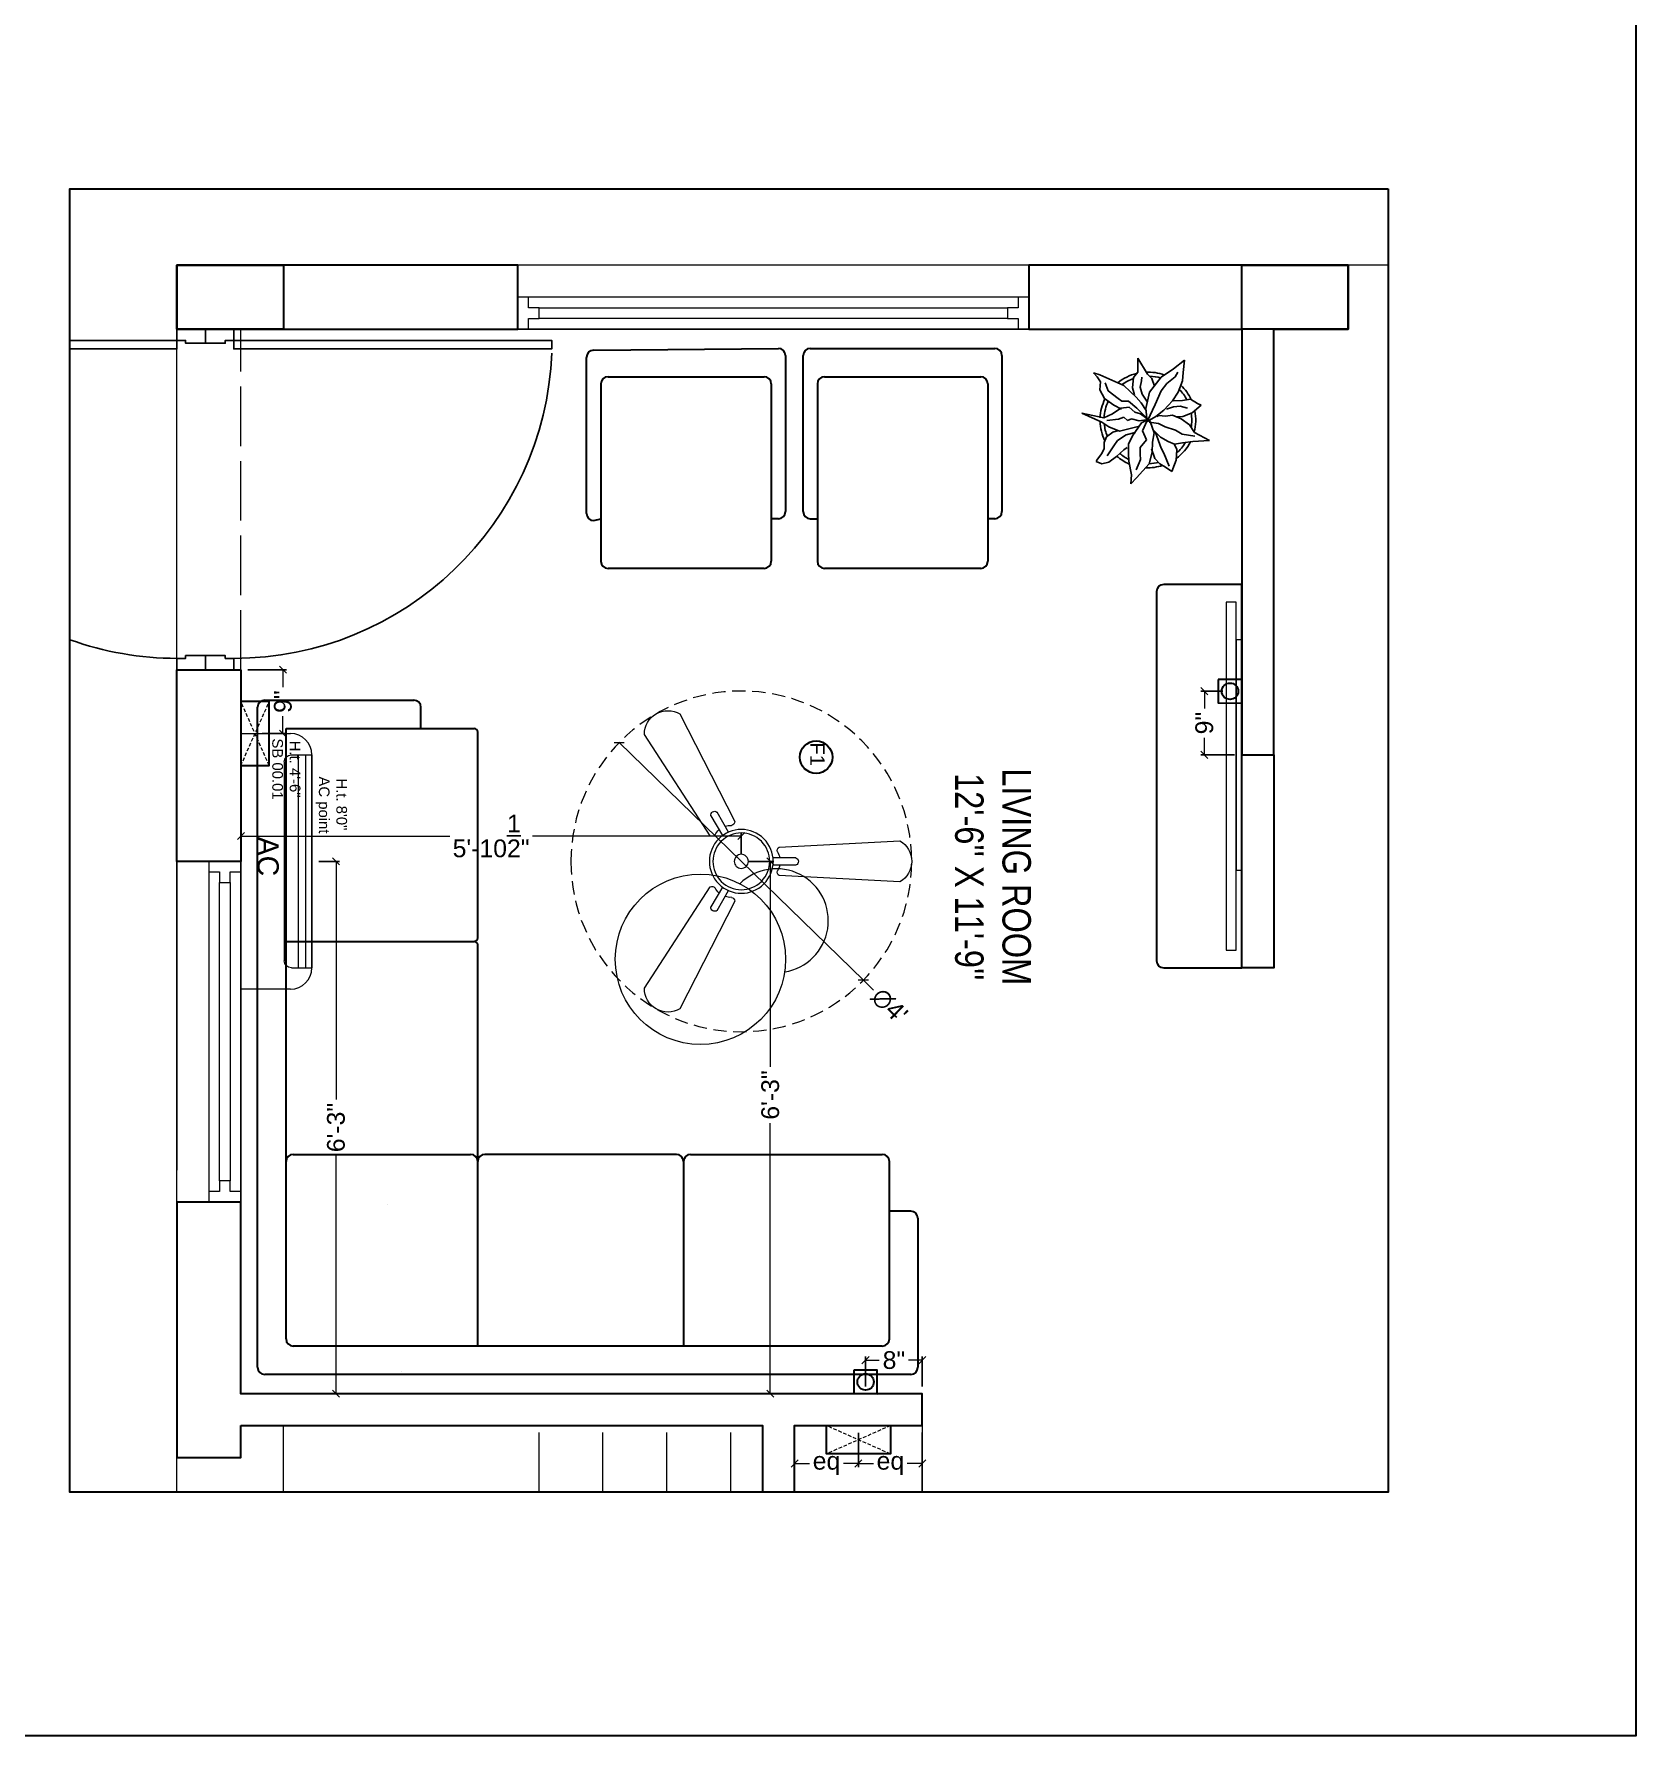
# Model space of a CAD drawing. Header units: millimetres. Extents: x 56222 to 3066687, y -650199 to -121287.
# Drawn here: x 149280.9 to 149506.6, y -181797.1 to -181557.3 of the extents above; entities that cross this region are included whole.
import ezdxf

# ---------------------------------------------------------------- set-up
doc = ezdxf.new("R2010")
doc.units = ezdxf.units.MM
doc.header["$MEASUREMENT"] = 0
doc.header["$PDMODE"] = 35
for name, pattern in [('ACAD_ISO02W100', [15, 12, -3]), ('DASHED', [0.75, 0.5, -0.25]), ('DASHED2', [0.375, 0.25, -0.125])]:
    doc.linetypes.add(name, pattern=pattern)
doc.layers.get('Defpoints').update_dxf_attribs({"color": 220})
doc.layers.add('AR DOOR', color=40, linetype='Continuous')
doc.layers.add('AR ELE-5', color=134, linetype='Continuous')
for name, color, linetype, lineweight in [('COLUMN', 1, 'Continuous', 30), ('dim05', 1, 'Continuous', 13), ('el', 7, 'Continuous', 20), ('ELEC-wires', 1, 'DASHED2', 13), ('Electrical', 84, 'Continuous', 30), ('FIRST FLOOR ( DW_RAIL )', 7, 'Continuous', 9), ('FIRST FLOOR ( TEXT )', 7, 'Continuous', 9), ('FUR', 250, 'Continuous', 0), ('FURNITURE', 32, 'Continuous', 9), ('GROUND FLOOR', 7, 'Continuous', 9), ('GROUND FLOOR  ( PLINE )', 251, 'Continuous', 30), ('GROUND FLOOR ( DW_RAIL )', 7, 'Continuous', 9), ('GROUND FLOOR ( STAIR )', 251, 'Continuous', 9), ('Text', 7, 'Continuous', 15), ('wall', 7, 'Continuous', 30), ('XX~SLAB ( BEAM )~ ( DIM )', 7, 'Continuous', 9)]:
    doc.layers.add(name, color=color, linetype=linetype, lineweight=lineweight)
doc.styles.add('Arial', font='arial.ttf')
doc.styles.add('KATHA', font='swissc.ttf')
doc.styles.get("Standard").update_dxf_attribs({"font": 'arial.ttf', "height": 6})
doc.styles.add('TEXT', font='eurr____.ttf')
doc.dimstyles.new('ISO-25', dxfattribs={"dimtxt": 2.5, "dimasz": 1, "dimexe": 0.5, "dimexo": 1, "dimtad": 0, "dimdec": 1, "dimlunit": 4, "dimtxsty": 'Standard', "dimblk": 'OBLIQUE', "dimcen": 2.5, "dimclrd": 1, "dimclre": 1, "dimclrt": 5, "dimadec": 0, "dimazin": 0, "dimtfac": 1, "dimtdec": 1, "dimtmove": 0, "dimatfit": 3, "dimfxl": 1, "dimlwd": -1, "dimarcsym": 0})

# ---------------------------------------------------------------- blocks, each defined once
blk = doc.blocks.new('*U257')
for points in [[(0, 0), (0, 1120), (30, 1120), (30, 0)], [(-40, 0), (0, 0), (0, -30), (10, -30), (10, -100), (-40, -100)], [(1160, 0), (1120, 0), (1120, -30), (1110, -30), (1110, -100), (1160, -100)]]:
    blk.add_lwpolyline(points, close=True)
at = {"layer": 'AR ELE-5', "linetype": 'ByBlock', "ltscale": 15}
blk.add_arc((-1.6, -0.7), 1121.6, 0.03474, 87.62699, dxfattribs=at)
blk = doc.blocks.new('ARPLS010')
at = {"linetype": 'ByBlock'}
for p, q in [((-0.248, 0.54), (-0.278, 0.467)), ((-0.182, 0.493), (-0.248, 0.54)), ((0.121, 0.605), (-0.013, 0.459)), ((0.179, 0.666), (0.121, 0.605)), ((0.174, 0.573), (0.179, 0.666)), ((0.2, 0.432), (0.174, 0.573)), ((-0.295, 0.42), (-0.302, 0.309)), ((-0.278, 0.467), (-0.295, 0.42)), ((-0.222, 0.484), (-0.164, 0.347)), ((-0.125, 0.459), (-0.182, 0.493)), ((-0.072, 0.404), (-0.125, 0.459)), ((-0.038, 0.302), (-0.072, 0.404)), ((-0.013, 0.459), (-0.044, 0.336)), ((0.077, 0.412), (0.091, 0.447)), ((0.082, 0.358), (0.077, 0.412)), ((0.08, 0.288), (0.082, 0.358)), ((0.091, 0.447), (0.125, 0.522)), ((0.203, 0.352), (0.2, 0.432)), ((0.33, 0.38), (0.252, 0.313)), ((0.409, 0.44), (0.33, 0.38)), ((0.425, 0.373), (0.356, 0.269)), ((0.484, 0.459), (0.409, 0.44)), ((0.542, 0.434), (0.484, 0.459)), ((0.485, 0.354), (0.533, 0.42)), ((0.533, 0.42), (0.542, 0.434)), ((-0.469, 0.226), (-0.643, 0.216)), ((-0.643, 0.216), (-0.485, 0.134)), ((-0.362, 0.24), (-0.469, 0.226)), ((-0.278, 0.254), (-0.362, 0.24)), ((-0.302, 0.309), (-0.276, 0.258)), ((-0.21, 0.227), (-0.278, 0.254)), ((-0.132, 0.18), (-0.21, 0.227)), ((-0.164, 0.347), (-0.139, 0.295)), ((-0.139, 0.295), (-0.08, 0.131)), ((-0.063, 0.111), (-0.132, 0.18)), ((-0.049, 0.232), (-0.065, 0.135)), ((-0.044, 0.336), (-0.049, 0.232)), ((0.015, 0.209), (0.08, 0.288)), ((0.056, 0.114), (0.015, 0.209)), ((0.16, 0.165), (0.204, 0.254)), ((0.204, 0.254), (0.203, 0.352)), ((0.252, 0.313), (0.216, 0.287)), ((0.318, 0.213), (0.227, 0.157)), ((0.356, 0.269), (0.318, 0.213)), ((0.432, 0.176), (0.459, 0.236)), ((0.459, 0.303), (0.485, 0.354)), ((0.459, 0.236), (0.459, 0.303)), ((-0.359, 0.148), (-0.49, 0.172)), ((-0.485, 0.134), (-0.433, 0.051)), ((-0.433, 0.051), (-0.349, -0.011)), ((-0.287, 0.106), (-0.359, 0.148)), ((-0.18, 0.073), (-0.287, 0.106)), ((-0.111, 0.036), (-0.18, 0.073)), ((-0.013, 0.022), (-0.111, 0.036)), ((-0.084, -0.034), (0.007, 0.018)), ((0.003, 0.011), (-0.076, -0.16)), ((-0.065, 0.135), (-0.024, 0.018)), ((-0.024, 0.018), (0.009, 0.005)), ((0.006, -0.002), (0.068, 0.032)), ((0.007, 0.018), (0.02, -0.121)), ((0.009, 0.005), (0.056, 0.114)), ((0.017, -0.002), (0.091, 0.009)), ((0.068, 0.032), (0.16, 0.165)), ((0.088, 0.065), (0.187, 0.091)), ((0.091, 0.009), (0.173, -0.011)), ((0.227, 0.157), (0.132, 0.131)), ((0.173, -0.011), (0.212, 0.004)), ((0.187, 0.091), (0.297, 0.116)), ((0.212, 0.004), (0.252, -0.03)), ((0.297, 0.116), (0.408, 0.071)), ((0.309, 0.109), (0.368, 0.128)), ((0.309, -0.01), (0.43, 0.006)), ((0.368, 0.128), (0.432, 0.176)), ((0.408, 0.071), (0.482, 0.024)), ((0.482, 0.024), (0.689, -0.072)), ((-0.464, -0.073), (-0.558, -0.152)), ((-0.558, -0.152), (-0.517, -0.172)), ((-0.517, -0.172), (-0.447, -0.216)), ((-0.366, -0.036), (-0.464, -0.073)), ((-0.336, -0.142), (-0.413, -0.121)), ((-0.306, -0.033), (-0.366, -0.036)), ((-0.349, -0.011), (-0.256, -0.05)), ((-0.269, -0.135), (-0.336, -0.142)), ((-0.193, -0.113), (-0.269, -0.135)), ((-0.259, -0.2), (-0.168, -0.1)), ((-0.256, -0.05), (-0.185, -0.038)), ((-0.185, -0.038), (-0.114, -0.046)), ((-0.168, -0.1), (-0.084, -0.034)), ((-0.076, -0.16), (-0.138, -0.304)), ((-0.114, -0.046), (-0.093, -0.036)), ((0.02, -0.121), (-0.017, -0.291)), ((0.01, -0.014), (0.017, -0.002)), ((0.078, -0.064), (0.01, -0.014)), ((0.016, -0.023), (0.116, -0.122)), ((0.07, -0.179), (0.018, -0.1)), ((0.138, -0.083), (0.078, -0.064)), ((0.116, -0.122), (0.201, -0.195)), ((0.197, -0.135), (0.138, -0.083)), ((0.283, -0.123), (0.197, -0.135)), ((0.252, -0.03), (0.309, -0.01)), ((0.277, -0.114), (0.357, -0.156)), ((0.37, -0.064), (0.283, -0.123)), ((0.357, -0.156), (0.455, -0.226)), ((0.462, -0.021), (0.37, -0.064)), ((0.689, -0.072), (0.462, -0.021)), ((-0.447, -0.216), (-0.363, -0.202)), ((-0.363, -0.202), (-0.263, -0.2)), ((-0.363, -0.408), (-0.318, -0.29)), ((-0.318, -0.29), (-0.259, -0.2)), ((-0.138, -0.304), (-0.199, -0.38)), ((-0.017, -0.291), (-0.141, -0.446)), ((-0.042, -0.432), (-0.071, -0.352)), ((0.059, -0.27), (0.005, -0.185)), ((0.08, -0.342), (0.059, -0.27)), ((0.066, -0.407), (0.08, -0.342)), ((0.121, -0.239), (0.07, -0.179)), ((0.184, -0.299), (0.121, -0.239)), ((0.141, -0.261), (0.16, -0.336)), ((0.16, -0.336), (0.15, -0.445)), ((0.252, -0.362), (0.184, -0.299)), ((0.201, -0.195), (0.272, -0.198)), ((0.272, -0.198), (0.311, -0.225)), ((0.311, -0.225), (0.415, -0.304)), ((0.415, -0.304), (0.447, -0.388)), ((0.455, -0.226), (0.503, -0.317)), ((0.503, -0.317), (0.494, -0.398)), ((-0.382, -0.625), (-0.368, -0.496)), ((-0.269, -0.533), (-0.382, -0.625)), ((-0.368, -0.496), (-0.363, -0.408)), ((-0.287, -0.45), (-0.314, -0.498)), ((-0.199, -0.38), (-0.287, -0.45)), ((-0.141, -0.446), (-0.269, -0.533)), ((0.002, -0.48), (-0.042, -0.432)), ((0.104, -0.646), (0.002, -0.48)), ((0.064, -0.446), (0.066, -0.407)), ((0.106, -0.5), (0.104, -0.646)), ((0.15, -0.445), (0.106, -0.5)), ((0.376, -0.416), (0.252, -0.362)), ((0.502, -0.472), (0.376, -0.416)), ((0.494, -0.398), (0.528, -0.452)), ((0.567, -0.494), (0.502, -0.472)), ((0.528, -0.452), (0.567, -0.494))]:
    blk.add_line(p, q, dxfattribs=at)
for radius, start, end in [(0.5, 126.2799, 152.7042), (0.5, 87.2367, 107.9154), (0.458, 91.6596, 104.0784), (0.5, 49.0791, 67.0324), (0.458, 49.8461, 63.9764), (0.458, 130.7647, 148.9789), (0.5, 1.3782, 25.7565), (0.5, 164.9216, 191.0302), (0.458, 169.9629, 188.6517), (0.458, 5.0517, 21.9108), (0.458, 334.5625, 357.1532), (0.5, 333.6991, 357.5577), (0.5, 205.1623, 226.3204), (0.458, 207.232, 224.0819), (0.5, 249.553, 272.4234), (0.458, 252.8522, 267.711), (0.5, 283.5324, 308.8712), (0.458, 289.266, 306.1107)]:
    blk.add_arc((0, 0), radius, start, end, dxfattribs=at)
blk = doc.blocks.new('_Oblique')
at = {"layer": 'wall', "color": 0, "lineweight": -2}
blk.add_line((-0.5, -0.5), (0.5, 0.5), dxfattribs=at)
blk = doc.blocks.new('*D1253')
at = {"layer": 'Defpoints', "color": 0, "lineweight": 0, "transparency": 16777216}
for p in [(149310.08, -181646.85), (149312.07, -181655.85), (149316, -181655.85)]:
    blk.add_point(p, dxfattribs=at)
at = {"layer": 'dim05', "color": 1, "linetype": 'Continuous', "lineweight": -2, "transparency": 16777216}
for p, q in [((149311.08, -181646.85), (149316.5, -181646.85)), ((149313.07, -181655.85), (149316.5, -181655.85))]:
    blk.add_line(p, q, dxfattribs=at)
at = {"layer": 'dim05', "color": 1, "linetype": 'Continuous', "transparency": 16777216}
for p, q in [((149316, -181646.85), (149316, -181649.29)), ((149316, -181655.85), (149316, -181653.41))]:
    blk.add_line(p, q, dxfattribs=at)
at = {"layer": 'dim05', "color": 1, "transparency": 16777216}
for p, rotation in [((149316, -181646.85), 90), ((149316, -181655.85), 270)]:
    blk.add_blockref('_Oblique', p, dxfattribs=dict(at, rotation=rotation))
at = {"layer": 'dim05', "color": 5, "lineweight": 25, "transparency": 16777216, "insert": (149316, -181651.35), "char_height": 2.5, "attachment_point": 5, "rotation": 90, "style": 'Arial'}
blk.add_mtext('9"', dxfattribs=at)
blk = doc.blocks.new('6616')
at = {"color": 242, "linetype": 'DASHED', "true_color": 0xcd2027}
for p, q in [((386784.79, -36915.77), (386775.78, -36911.78)), ((386784.79, -36911.78), (386775.78, -36915.77))]:
    blk.add_line(p, q, dxfattribs=at)
at = {"layer": 'ELEC-wires', "color": 5, "linetype": 'ByBlock', "lineweight": 30, "ltscale": 4}
blk.add_lwpolyline([(386775.78, -36911.78), (386784.79, -36911.78), (386784.79, -36915.77), (386775.78, -36915.77)], close=True, dxfattribs=at)
blk = doc.blocks.new('*D1254')
at = {"layer": 'Defpoints', "color": 0, "lineweight": 0, "transparency": 16777216}
for p in [(149398.08, -181744.13), (149398.08, -181748.85), (149406.08, -181748.85)]:
    blk.add_point(p, dxfattribs=at)
at = {"layer": 'dim05', "color": 1, "linetype": 'Continuous', "lineweight": -2, "transparency": 16777216}
for p, q in [((149398.08, -181747.85), (149398.08, -181743.63)), ((149406.08, -181747.85), (149406.08, -181743.63))]:
    blk.add_line(p, q, dxfattribs=at)
at = {"layer": 'dim05', "color": 1, "linetype": 'Continuous', "transparency": 16777216}
for p, q in [((149398.08, -181744.13), (149400.02, -181744.13)), ((149406.08, -181744.13), (149404.14, -181744.13))]:
    blk.add_line(p, q, dxfattribs=at)
at = {"layer": 'dim05', "color": 1, "transparency": 16777216, "rotation": 180}
blk.add_blockref('_Oblique', (149398.08, -181744.13), dxfattribs=at)
at = {"layer": 'dim05', "color": 1, "transparency": 16777216}
blk.add_blockref('_Oblique', (149406.08, -181744.13), dxfattribs=at)
at = {"layer": 'dim05', "color": 5, "lineweight": 25, "transparency": 16777216, "insert": (149402.08, -181744.13), "char_height": 2.5, "attachment_point": 5, "style": 'Arial'}
blk.add_mtext('8"', dxfattribs=at)
blk = doc.blocks.new('*D1255')
at = {"layer": 'Defpoints', "color": 0, "lineweight": 0, "transparency": 16777216}
for p in [(149397.08, -181753.35), (149406.08, -181753.35), (149397.08, -181758.68)]:
    blk.add_point(p, dxfattribs=at)
at = {"layer": 'dim05', "color": 1, "linetype": 'Continuous', "lineweight": -2, "transparency": 16777216}
for p, q in [((149397.08, -181754.35), (149397.08, -181759.18)), ((149406.08, -181754.35), (149406.08, -181759.18))]:
    blk.add_line(p, q, dxfattribs=at)
at = {"layer": 'dim05', "color": 1, "linetype": 'Continuous', "transparency": 16777216}
for p, q in [((149397.08, -181758.68), (149399.2, -181758.68)), ((149406.08, -181758.68), (149403.96, -181758.68))]:
    blk.add_line(p, q, dxfattribs=at)
at = {"layer": 'dim05', "color": 1, "transparency": 16777216, "rotation": 180}
blk.add_blockref('_Oblique', (149397.08, -181758.68), dxfattribs=at)
at = {"layer": 'dim05', "color": 1, "transparency": 16777216}
blk.add_blockref('_Oblique', (149406.08, -181758.68), dxfattribs=at)
at = {"layer": 'dim05', "color": 5, "lineweight": 25, "transparency": 16777216, "insert": (149401.58, -181758.68), "char_height": 2.5, "attachment_point": 5, "style": 'Arial'}
blk.add_mtext('eq', dxfattribs=at)
blk = doc.blocks.new('*D1256')
at = {"layer": 'Defpoints', "color": 0, "lineweight": 0, "transparency": 16777216}
for p in [(149388.08, -181753.35), (149397.08, -181753.35), (149397.08, -181758.68)]:
    blk.add_point(p, dxfattribs=at)
at = {"layer": 'dim05', "color": 1, "linetype": 'Continuous', "lineweight": -2, "transparency": 16777216}
for p, q in [((149388.08, -181754.35), (149388.08, -181759.18)), ((149397.08, -181754.35), (149397.08, -181759.18))]:
    blk.add_line(p, q, dxfattribs=at)
at = {"layer": 'dim05', "color": 1, "linetype": 'Continuous', "transparency": 16777216}
for p, q in [((149388.08, -181758.68), (149390.2, -181758.68)), ((149397.08, -181758.68), (149394.96, -181758.68))]:
    blk.add_line(p, q, dxfattribs=at)
at = {"layer": 'dim05', "color": 1, "transparency": 16777216, "rotation": 180}
blk.add_blockref('_Oblique', (149388.08, -181758.68), dxfattribs=at)
at = {"layer": 'dim05', "color": 1, "transparency": 16777216}
blk.add_blockref('_Oblique', (149397.08, -181758.68), dxfattribs=at)
at = {"layer": 'dim05', "color": 5, "lineweight": 25, "transparency": 16777216, "insert": (149392.58, -181758.68), "char_height": 2.5, "attachment_point": 5, "style": 'Arial'}
blk.add_mtext('eq', dxfattribs=at)
blk = doc.blocks.new('fan')
at = {"layer": 'Electrical', "lineweight": 15, "ltscale": 20}
for p, q in [((3300835.29, -509900.78), (3300836.47, -509923.43)), ((3300841.81, -509923.43), (3300842.99, -509900.78)), ((3300838.47, -509924.57), (3300838.47, -509920.25)), ((3300839.81, -509920.28), (3300839.81, -509924.57)), ((3300831.66, -509931.77), (3300811.45, -509942.07)), ((3300829.93, -509935.08), (3300833.64, -509932.93)), ((3300834.31, -509934.09), (3300830.57, -509936.25)), ((3300847.68, -509936.23), (3300843.97, -509934.09)), ((3300844.64, -509932.93), (3300848.38, -509935.09)), ((3300866.83, -509942.07), (3300846.62, -509931.77)), ((3300815.3, -509948.74), (3300834.33, -509936.39)), ((3300843.95, -509936.39), (3300862.98, -509948.74))]:
    blk.add_line(p, q, dxfattribs=at)
at = {"layer": 'Electrical', "linetype": 'DASHED', "lineweight": 15, "ltscale": 5}
blk.add_circle((3300839.14, -509930.53), 32, dxfattribs=at)
at = {"layer": 'Electrical', "lineweight": 15, "ltscale": 20}
for centre, major_axis, start_param, end_param in [((3300839.14, -509902.94), (3.12, 3.12), -0.272136, 1.842967), ((3300839.13, -509920.5), (0.501, 0.501), -0.465536, 1.983618), ((3300839.14, -509930.53), (4.24, -4.24), 3.14161, 9.424795), ((3300839.14, -509930.53), (3.77, -3.77), 1.749190548672175e-05, 6.283202799085073), ((3300837.1, -509923.08), (0.51, 0.51), 2.863014, 4.257784), ((3300839.14, -509926.42), (2.27, -2.27), 2.565057, 2.951308), ((3300839.14, -509926.42), (2.27, 2.27), 0.19032, 0.57657), ((3300841.18, -509923.08), (0.51, -0.51), 5.167028, 6.561799), ((3300839.14, -509930.53), (0.943, 0.943), 1.570814, 7.853999), ((3300831.67, -509932.49), (0.51, -0.51), 0.978238, 2.373008), ((3300835.59, -509932.58), (2.27, -2.27), 3.855511, 4.241762), ((3300842.69, -509932.58), (2.27, 2.27), 5.183051, 5.569301), ((3300846.61, -509932.49), (0.51, -0.51), 2.339416, 3.734186), ((3300830.46, -509935.55), (0.501, -0.501), 3.199655, 5.648809), ((3300835.59, -509932.58), (2.27, -2.27), 4.659452, 5.045703), ((3300833.71, -509936.02), (0.51, 0.51), -1.325776, 0.068994), ((3300844.57, -509936.02), (0.51, -0.51), 3.072633, 4.467404), ((3300842.69, -509932.58), (2.27, 2.27), 4.37911, 4.765361), ((3300847.83, -509935.54), (0.501, 0.501), 3.723254, 6.172408), ((3300815.25, -509944.32), (3.12, -3.12), 3.393055, 5.508159), ((3300863.03, -509944.32), (3.12, -3.12), 5.48745, 7.602554)]:
    blk.add_ellipse(centre, major_axis=major_axis, ratio=1, start_param=start_param, end_param=end_param, dxfattribs=at)
blk = doc.blocks.new('*D1257')
at = {"layer": 'Defpoints', "color": 0, "lineweight": 0, "transparency": 16777216}
for p in [(149380.58, -181673.85), (149380.58, -181748.85), (149384.66, -181748.85)]:
    blk.add_point(p, dxfattribs=at)
at = {"layer": 'dim05', "color": 1, "linetype": 'Continuous', "lineweight": -2, "transparency": 16777216}
for p, q in [((149381.58, -181673.85), (149385.16, -181673.85)), ((149381.58, -181748.85), (149385.16, -181748.85))]:
    blk.add_line(p, q, dxfattribs=at)
at = {"layer": 'dim05', "color": 1, "linetype": 'Continuous', "transparency": 16777216}
for p, q in [((149384.66, -181673.85), (149384.66, -181702.82)), ((149384.66, -181748.85), (149384.66, -181710.72))]:
    blk.add_line(p, q, dxfattribs=at)
at = {"layer": 'dim05', "color": 1, "transparency": 16777216}
for p, rotation in [((149384.66, -181673.85), 90), ((149384.66, -181748.85), 270)]:
    blk.add_blockref('_Oblique', p, dxfattribs=dict(at, rotation=rotation))
at = {"layer": 'dim05', "color": 5, "lineweight": 25, "transparency": 16777216, "insert": (149384.66, -181706.77), "char_height": 2.5, "attachment_point": 5, "rotation": 90, "style": 'Arial'}
blk.add_mtext('6\'-3"', dxfattribs=at)
blk = doc.blocks.new('*D1258')
at = {"layer": 'Defpoints', "color": 0, "lineweight": 0, "transparency": 16777216}
for p in [(149449.42, -181649.88), (149445.81, -181658.85), (149451.08, -181658.85)]:
    blk.add_point(p, dxfattribs=at)
at = {"layer": 'dim05', "color": 1, "linetype": 'Continuous', "lineweight": -2, "transparency": 16777216}
for p, q in [((149448.42, -181649.88), (149445.31, -181649.88)), ((149450.08, -181658.85), (149445.31, -181658.85))]:
    blk.add_line(p, q, dxfattribs=at)
at = {"layer": 'dim05', "color": 1, "linetype": 'Continuous', "transparency": 16777216}
for p, q in [((149445.81, -181649.88), (149445.81, -181652.31)), ((149445.81, -181658.85), (149445.81, -181656.43))]:
    blk.add_line(p, q, dxfattribs=at)
at = {"layer": 'dim05', "color": 1, "transparency": 16777216}
for p, rotation in [((149445.81, -181649.88), 90), ((149445.81, -181658.85), 270)]:
    blk.add_blockref('_Oblique', p, dxfattribs=dict(at, rotation=rotation))
at = {"layer": 'dim05', "color": 5, "lineweight": 25, "transparency": 16777216, "insert": (149445.81, -181654.37), "char_height": 2.5, "attachment_point": 5, "rotation": 90, "style": 'Arial'}
blk.add_mtext('9"', dxfattribs=at)
blk = doc.blocks.new('*D1259')
at = {"layer": 'Defpoints', "color": 0, "lineweight": 0, "transparency": 16777216}
for p in [(149310.08, -181670.29), (149310.08, -181673.85), (149380.58, -181673.85)]:
    blk.add_point(p, dxfattribs=at)
at = {"layer": 'dim05', "color": 1, "linetype": 'Continuous', "lineweight": -2, "transparency": 16777216}
for p, q in [((149310.08, -181672.85), (149310.08, -181669.79)), ((149380.58, -181672.85), (149380.58, -181669.79))]:
    blk.add_line(p, q, dxfattribs=at)
at = {"layer": 'dim05', "color": 1, "linetype": 'Continuous', "transparency": 16777216}
for p, q in [((149310.08, -181670.29), (149339.5, -181670.29)), ((149380.58, -181670.29), (149351.16, -181670.29))]:
    blk.add_line(p, q, dxfattribs=at)
at = {"layer": 'dim05', "color": 1, "transparency": 16777216, "rotation": 180}
blk.add_blockref('_Oblique', (149310.08, -181670.29), dxfattribs=at)
at = {"layer": 'dim05', "color": 1, "transparency": 16777216}
blk.add_blockref('_Oblique', (149380.58, -181670.29), dxfattribs=at)
at = {"layer": 'dim05', "color": 5, "lineweight": 25, "transparency": 16777216, "insert": (149345.33, -181670.29), "char_height": 2.5, "attachment_point": 5, "style": 'Arial'}
blk.add_mtext('5\'-10{\\H1x;\\S1/2;}"', dxfattribs=at)
blk = doc.blocks.new('*D1260')
at = {"layer": 'Defpoints', "color": 0, "lineweight": 0, "transparency": 16777216}
for p in [(149363.39, -181657.11), (149397.77, -181690.6)]:
    blk.add_point(p, dxfattribs=at)
at = {"layer": 'dim05', "color": 1, "linetype": 'Continuous', "transparency": 16777216}
for p in [(149363.39, -181657.11), (149399.2, -181692)]:
    blk.add_line(p, (149397.77, -181690.6), dxfattribs=at)
at = {"layer": 'dim05', "color": 1, "transparency": 16777216}
for p, rotation in [((149363.39, -181657.11), 315.7486149895404), ((149397.77, -181690.6), 135.7486149895404)]:
    blk.add_blockref('_Oblique', p, dxfattribs=dict(at, rotation=rotation))
at = {"layer": 'dim05', "color": 5, "lineweight": 25, "transparency": 16777216, "insert": (149401.45, -181694.18), "char_height": 2.5, "attachment_point": 5, "rotation": 315.7486, "style": 'Arial'}
blk.add_mtext("∅4'", dxfattribs=at)
blk = doc.blocks.new('ac paln')
at = {"layer": 'Electrical', "lineweight": 15}
for p, q in [((389238.69, -37646.36), (389238.69, -37610.34)), ((389238.69, -37610.34), (389245.67, -37610.34)), ((389245.81, -37613.35), (389248.68, -37613.35)), ((389246.82, -37643.35), (389246.82, -37613.35)), ((389247.82, -37643.35), (389247.82, -37613.35)), ((389248.68, -37613.35), (389248.68, -37643.35)), ((389248.68, -37643.35), (389248.68, -37613.35)), ((389244.81, -37642.35), (389244.81, -37614.35)), ((389245.81, -37643.35), (389248.68, -37643.35)), ((389248.68, -37643.35), (389248.68, -37643.35)), ((389245.67, -37646.36), (389238.69, -37646.36))]:
    blk.add_line(p, q, dxfattribs=at)
for centre, start, end in [((389245.67, -37613.35), 0, 90), ((389245.67, -37643.35), 270, 0)]:
    blk.add_arc(centre, 3.01, start, end, dxfattribs=at)
at = {"layer": 'Electrical', "lineweight": 15, "extrusion": (0, 0, -1)}
for centre, start_param, end_param in [((389245.81, -37614.35), -0.785398, 0.785398), ((389245.81, -37642.35), 3.926991, 5.497787)]:
    blk.add_ellipse(centre, major_axis=(-0.71, 0.71), ratio=1, start_param=start_param, end_param=end_param, dxfattribs=at)
at = {"layer": 'Text', "style": 'TEXT'}
blk.add_text('AC', height=3, rotation=270, dxfattribs=at).set_placement((389241.02, -37624.87))
blk = doc.blocks.new('*D1261')
at = {"layer": 'Defpoints', "color": 0, "lineweight": 0, "transparency": 16777216}
for p in [(149320.07, -181673.85), (149320.07, -181748.85), (149323.48, -181748.85)]:
    blk.add_point(p, dxfattribs=at)
at = {"layer": 'dim05', "color": 1, "linetype": 'Continuous', "lineweight": -2, "transparency": 16777216}
for p, q in [((149321.07, -181673.85), (149323.98, -181673.85)), ((149321.07, -181748.85), (149323.98, -181748.85))]:
    blk.add_line(p, q, dxfattribs=at)
at = {"layer": 'dim05', "color": 1, "linetype": 'Continuous', "transparency": 16777216}
for p, q in [((149323.48, -181673.85), (149323.48, -181707.4)), ((149323.48, -181748.85), (149323.48, -181715.31))]:
    blk.add_line(p, q, dxfattribs=at)
at = {"layer": 'dim05', "color": 1, "transparency": 16777216}
for p, rotation in [((149323.48, -181673.85), 90), ((149323.48, -181748.85), 270)]:
    blk.add_blockref('_Oblique', p, dxfattribs=dict(at, rotation=rotation))
at = {"layer": 'dim05', "color": 5, "lineweight": 25, "transparency": 16777216, "insert": (149323.48, -181711.35), "char_height": 2.5, "attachment_point": 5, "rotation": 90, "style": 'Arial'}
blk.add_mtext('6\'-3"', dxfattribs=at)

msp = doc.modelspace()

# ---------------------------------------------------------------- linework, layer by layer
for points in [[(149301.0793, -181598.8525), (149301.0793, -181600.4525), (149302.2793, -181600.4525), (149302.2793, -181600.8525), (149305.0793, -181600.8525), (149305.0793, -181598.8525)], [(149301.0793, -181646.8525), (149301.0793, -181645.2525), (149302.2793, -181645.2525), (149302.2793, -181644.8525), (149305.0793, -181644.8525), (149305.0793, -181646.8525)]]:
    msp.add_lwpolyline(points, close=True)
msp.add_lwpolyline([(149285.9947, -181601.6525), (149301.0793, -181601.6525), (149301.0793, -181600.4525), (149285.9947, -181600.4525)])
at = {"lineweight": 9}
for points in [[(149448.8667, -181686.3525), (149450.3134, -181686.3525), (149450.3134, -181637.3525), (149448.8667, -181637.3525)], [(149450.3134, -181675.0709), (149451.0793, -181675.0709), (149451.0793, -181642.634), (149450.3134, -181642.634)]]:
    msp.add_lwpolyline(points, close=True, dxfattribs=at)
at = {"layer": 'AR ELE-5', "linetype": 'ByBlock', "ltscale": 15}
msp.add_arc((149301.1065, -181600.3868), 44.8657, 250.31645, 269.965264, dxfattribs=at)
at = {"layer": 'COLUMN'}
for points in [[(149316.0793, -181589.8525), (149316.0793, -181598.8525), (149301.0793, -181598.8525), (149301.0793, -181589.8525)], [(149466.0793, -181589.8525), (149466.0793, -181598.8525), (149451.0793, -181598.8525), (149451.0793, -181589.8525)]]:
    msp.add_lwpolyline(points, close=True, dxfattribs=at)
at = {"layer": 'FIRST FLOOR ( DW_RAIL )', "lineweight": 30}
msp.add_lwpolyline([(149471.7045, -181579.1246), (149471.7045, -181762.7182), (149285.9947, -181762.7182), (149285.9947, -181579.1246)], close=True, dxfattribs=at)
at = {"layer": 'FUR'}
for p, q in [((149330.768, -181722.1317), (149330.768, -181722.1317)), ((149332.768, -181745.7212), (149332.768, -181745.7212))]:
    msp.add_line(p, q, dxfattribs=at)
at = {"layer": 'FURNITURE', "lineweight": 30}
for p, q in [((149358.781, -181624.8442), (149358.781, -181602.8442)), ((149359.781, -181601.8442), (149385.7985, -181601.5799)), ((149386.7985, -181602.5799), (149386.7985, -181624.5799)), ((149389.2986, -181624.5799), (149389.2986, -181602.5799)), ((149390.2986, -181601.5799), (149416.2986, -181601.5799)), ((149417.2986, -181602.5799), (149417.2986, -181624.5799)), ((149361.7985, -181605.5799), (149383.7985, -181605.5799)), ((149392.2986, -181605.5799), (149414.2986, -181605.5799)), ((149360.7985, -181606.5799), (149360.7985, -181609.5799)), ((149384.7985, -181606.5799), (149384.7985, -181631.5799)), ((149391.2986, -181606.5799), (149391.2986, -181609.5799)), ((149415.2986, -181606.5799), (149415.2986, -181631.5799)), ((149360.7985, -181609.5799), (149360.7985, -181631.5799)), ((149391.2986, -181609.5799), (149391.2986, -181631.5799)), ((149359.781, -181625.8442), (149360.7985, -181625.5799)), ((149385.7985, -181625.5799), (149384.7985, -181625.5799)), ((149390.2986, -181625.5799), (149391.2986, -181625.5799)), ((149416.2986, -181625.5799), (149415.2986, -181625.5799)), ((149383.7985, -181632.5799), (149361.7985, -181632.5799)), ((149414.2986, -181632.5799), (149392.2986, -181632.5799)), ((149313.4418, -181651.1366), (149334.4418, -181651.1366)), ((149312.4418, -181745.1366), (149312.4418, -181652.1366)), ((149335.4418, -181655.1366), (149335.4418, -181652.1366)), ((149316.4418, -181655.1366), (149342.9418, -181655.1366)), ((149316.4418, -181741.1366), (149316.4418, -181655.1366)), ((149343.4418, -181684.6366), (149343.4418, -181655.6366)), ((149316.4418, -181685.1366), (149342.9418, -181685.1366)), ((149343.4418, -181742.1366), (149343.4418, -181685.6366)), ((149317.4418, -181715.1366), (149342.4418, -181715.1366)), ((149371.4418, -181715.1366), (149344.4418, -181715.1366)), ((149372.4418, -181716.1366), (149372.4418, -181742.1366)), ((149373.4418, -181715.1366), (149400.4418, -181715.1366)), ((149401.4418, -181738.1366), (149401.4418, -181716.1366)), ((149404.4418, -181723.1366), (149401.4418, -181723.1366)), ((149405.4418, -181724.1366), (149405.4418, -181745.1366)), ((149401.4418, -181741.1366), (149401.4418, -181738.1366)), ((149400.4418, -181742.1366), (149317.4418, -181742.1366)), ((149404.4418, -181746.1366), (149313.4418, -181746.1366))]:
    msp.add_line(p, q, dxfattribs=at)
at = {"layer": 'FURNITURE', "color": 242, "lineweight": 30, "true_color": 0xcd2027}
msp.add_lwpolyline([(148602.3709, -181325.6463), (149506.6138, -181325.6463), (149506.6138, -181797.0719), (148602.3709, -181797.0719)], close=True, dxfattribs=at)
at = {"layer": 'FURNITURE', "lineweight": 30}
msp.add_lwpolyline([(149440.0793, -181688.8525), (149451.0793, -181688.8525), (149451.0793, -181634.8525), (149440.0793, -181634.8525, 0.41421356), (149439.0793, -181635.8525), (149439.0793, -181687.8525, 0.41421356)], format="xyb", close=True, dxfattribs=at)
msp.add_lwpolyline([(149455.5793, -181658.8525), (149455.5793, -181688.8525), (149451.0793, -181688.8525), (149451.0793, -181658.8525)], close=True, dxfattribs=at)
at = {"layer": 'FURNITURE', "color": 1, "lineweight": 30, "ltscale": 4}
msp.add_circle((149391.1143, -181659.1753), 2.2915, dxfattribs=at)
at = {"layer": 'FURNITURE'}
msp.add_circle((149374.8241, -181687.648, 0.0693), 12, dxfattribs=at)
at = {"layer": 'FURNITURE', "lineweight": 30}
for centre, radius, start, end in [((149359.781, -181602.8442), 1, 90, 180), ((149385.7985, -181602.5799), 1, 0, 90), ((149390.2986, -181602.5799), 1, 90, 180), ((149416.2986, -181602.5799), 1, 0, 90), ((149361.7985, -181606.5799), 1, 90, 180), ((149383.7985, -181606.5799), 1, 0, 90), ((149392.2986, -181606.5799), 1, 90, 180), ((149414.2986, -181606.5799), 1, 0, 90), ((149359.781, -181624.8442), 1, 180, 270), ((149385.7985, -181624.5799), 1, 270, 0), ((149390.2986, -181624.5799), 1, 180, 270), ((149416.2986, -181624.5799), 1, 270, 0), ((149361.7985, -181631.5799), 1, 180, 270), ((149383.7985, -181631.5799), 1, 270, 0), ((149392.2986, -181631.5799), 1, 180, 270), ((149414.2986, -181631.5799), 1, 270, 0), ((149313.4418, -181652.1366), 1, 90, 180), ((149334.4418, -181652.1366), 1, 0, 90), ((149342.9418, -181655.6366), 0.5, 0, 90), ((149342.9418, -181684.6366), 0.5, 270, 0), ((149342.9418, -181685.6366), 0.5, 0, 90), ((149317.4418, -181716.1366), 1, 90, 180), ((149317.4418, -181716.1366), 1, 90, 180), ((149342.4418, -181716.1366), 1, 0, 90), ((149344.4418, -181716.1366), 1, 90, 180), ((149371.4418, -181716.1366), 1, 0, 90), ((149373.4418, -181716.1366), 1, 90, 180), ((149400.4418, -181716.1366), 1, 0, 90), ((149404.4418, -181724.1366), 1, 0, 90), ((149317.4418, -181741.1366), 1, 180, 270), ((149400.4418, -181741.1366), 1, 270, 0), ((149313.4418, -181745.1366), 1, 180, 270), ((149404.4418, -181745.1366), 1, 270, 0)]:
    msp.add_arc(centre, radius, start, end, dxfattribs=at)
at = {"layer": 'FURNITURE'}
msp.add_arc((149385.522, -181682.2115, 0.0693), 7.3133, 279.197776, 134.680269, dxfattribs=at)
at = {"layer": 'GROUND FLOOR'}
for p, q in [((149471.7045, -181589.8525), (149301.0793, -181589.8525)), ((149301.0793, -181762.7182), (149301.0793, -181589.8525)), ((149349.0793, -181598.8525), (149349.0793, -181589.8525)), ((149421.0793, -181598.8525), (149421.0793, -181589.8525)), ((149451.0793, -181598.8525), (149301.0793, -181598.8525)), ((149451.0793, -181658.8525), (149451.0793, -181598.8525)), ((149455.5793, -181658.8525), (149455.5793, -181598.8525)), ((149310.0793, -181646.8525), (149301.0793, -181646.8525)), ((149310.0793, -181748.8525), (149310.0793, -181646.8525)), ((149455.5793, -181658.8525), (149451.0793, -181658.8525))]:
    msp.add_line(p, q, dxfattribs=at)
at = {"layer": 'GROUND FLOOR', "linetype": 'ACAD_ISO02W100', "ltscale": 0.7}
msp.add_line((149310.0793, -181646.8525), (149310.0793, -181598.8525), dxfattribs=at)
at = {"layer": 'GROUND FLOOR', "color": 5}
msp.add_line((149383.5793, -181762.7182), (149383.5793, -181753.3525), dxfattribs=at)
at = {"layer": 'GROUND FLOOR  ( PLINE )', "lineweight": 0}
msp.add_line((149316.0793, -181762.7182), (149316.0793, -181753.3525), dxfattribs=at)
at = {"layer": 'GROUND FLOOR  ( PLINE )'}
for points in [[(149349.0793, -181598.8525), (149349.0793, -181589.8525), (149301.0793, -181589.8525), (149301.0793, -181598.8525)], [(149451.0793, -181598.8525), (149451.0793, -181658.8525), (149455.5793, -181658.8525), (149455.5793, -181598.8525), (149466.0793, -181598.8525), (149466.0793, -181589.8525), (149421.0793, -181589.8525), (149421.0793, -181598.8525)], [(149310.0793, -181646.8525), (149310.0793, -181673.8525), (149301.0793, -181673.8525), (149301.0793, -181646.8525)]]:
    msp.add_lwpolyline(points, close=True, dxfattribs=at)
for points in [[(149388.0793, -181762.7182), (149388.0793, -181753.3525), (149406.0793, -181753.3525), (149406.0793, -181748.8525), (149310.0793, -181748.8525), (149310.0793, -181721.8525), (149301.0793, -181721.8525), (149301.0793, -181753.3525)], [(149301.0793, -181753.3525), (149301.0793, -181753.3525), (149301.0793, -181757.8525), (149310.0793, -181757.8525), (149310.0793, -181753.3525)], [(149310.0793, -181753.3525), (149383.5793, -181753.3525), (149383.5793, -181762.7182)]]:
    msp.add_lwpolyline(points, dxfattribs=at)
at = {"layer": 'GROUND FLOOR ( DW_RAIL )'}
for points in [[(149349.0793, -181598.8525), (149350.5793, -181598.8525), (149350.5793, -181597.3525), (149352.0793, -181597.3525), (149352.0793, -181595.8525), (149418.0793, -181595.8525), (149418.0793, -181597.3525), (149419.5793, -181597.3525), (149419.5793, -181598.8525), (149421.0793, -181598.8525), (149421.0793, -181594.3525), (149419.5793, -181594.3525), (149419.5793, -181595.8525), (149418.0793, -181595.8525), (149418.0793, -181597.3525), (149352.0793, -181597.3525), (149352.0793, -181595.8525), (149350.5793, -181595.8525), (149350.5793, -181594.3525), (149349.0793, -181594.3525), (149349.0793, -181598.8525), (149421.0793, -181598.8525), (149421.0793, -181594.3525), (149349.0793, -181594.3525)], [(149310.0793, -181673.8525), (149310.0793, -181721.8525), (149301.0793, -181721.8525), (149301.0793, -181673.8525)], [(149310.0793, -181721.8525), (149310.0793, -181720.3525), (149308.5793, -181720.3525), (149308.5793, -181718.8525), (149307.0793, -181718.8525), (149307.0793, -181676.8525), (149308.5793, -181676.8525), (149308.5793, -181675.3525), (149310.0793, -181675.3525), (149310.0793, -181673.8525), (149305.5793, -181673.8525), (149305.5793, -181675.3525), (149307.0793, -181675.3525), (149307.0793, -181676.8525), (149308.5793, -181676.8525), (149308.5793, -181718.8525), (149307.0793, -181718.8525), (149307.0793, -181720.3525), (149305.5793, -181720.3525), (149305.5793, -181721.8525), (149310.0793, -181721.8525), (149310.0793, -181673.8525), (149305.5793, -181673.8525), (149305.5793, -181721.8525)]]:
    msp.add_lwpolyline(points, close=True, dxfattribs=at)
at = {"layer": 'GROUND FLOOR ( STAIR )', "color": 5, "linetype": 'ACAD_ISO02W100', "ltscale": 0.7}
for p, q in [((149352.0793, -181762.7182), (149352.0793, -181753.3525)), ((149361.0793, -181762.7182), (149361.0793, -181753.3525)), ((149370.0793, -181762.7182), (149370.0793, -181753.3525)), ((149379.0793, -181762.7182), (149379.0793, -181753.3525)), ((149388.0793, -181762.7182), (149388.0793, -181753.3525)), ((149406.0793, -181762.7182), (149406.0793, -181753.3525))]:
    msp.add_line(p, q, dxfattribs=at)
at = {"layer": 'XX~SLAB ( BEAM )~ ( DIM )'}
msp.add_line((149406.0793, -181753.3525), (149406.0793, -181762.7182), dxfattribs=at)
msp.add_lwpolyline([(149301.0793, -181646.8525), (149301.0793, -181717.3525)], dxfattribs=at)
at = {"layer": 'XX~SLAB ( BEAM )~ ( DIM )', "color": 6, "lineweight": 30}
for points in [[(149447.7692, -181648.2101), (149447.7692, -181651.5288), (149451.0793, -181651.546), (149451.0793, -181648.2273)], [(149396.4243, -181745.5252), (149396.4243, -181748.8439), (149399.7344, -181748.8611), (149399.7344, -181745.5423)]]:
    msp.add_lwpolyline(points, close=True, dxfattribs=at)
for centre in [(149449.4243, -181649.8823), (149398.0793, -181747.1974)]:
    msp.add_circle(centre, 1.1551, dxfattribs=at)

# ---------------------------------------------------------------- block references
at = {"xscale": 13.47973786482115, "yscale": 13.47973786482115, "zscale": 13.47973786482115, "rotation": 180.106449045987}
msp.add_blockref('ARPLS010', (149437.8596, -181611.6619), dxfattribs=at)
at = {"layer": 'AR DOOR', "linetype": 'ByBlock', "lineweight": -2, "extrusion": (0, 0, -1), "xscale": -0.04000000000002399, "yscale": 0.04000000000002399, "zscale": -0.04000000000002399, "rotation": 90}
msp.add_blockref('*U257', (-149309.0793, -181600.4525), dxfattribs=at)
at = {"layer": 'dim05', "color": 1, "lineweight": 35, "xscale": -0.7500069902881101, "yscale": 0.7500069902881101, "zscale": 0.7500069902881101, "rotation": 270}
msp.add_blockref('fan', (531832.0402, -2657326.2815), dxfattribs=at)
at = {"layer": 'el', "color": 1, "xscale": -1, "rotation": 90}
msp.add_blockref('6616', (112398.2956, 205124.4348), dxfattribs=at)
at = {"layer": 'el', "color": 18, "true_color": 0x000000}
msp.add_blockref('ac paln', (-239928.6086, -144045.5025), dxfattribs=at)
at = {"layer": 'el', "color": 1}
msp.add_blockref('6616', (-237383.2079, -144841.5687), dxfattribs=at)

# ---------------------------------------------------------------- texts
at = {"layer": 'Electrical', "color": 5, "transparency": 33554687}
for s, p in [('SB 00.01', (149314.5035, -181656.5395)), ('AC point', (149321.0656, -181661.8931))]:
    msp.add_text(s, height=1.5, rotation=270, dxfattribs=at).set_placement(p)
at = {"layer": 'Electrical', "color": 240, "true_color": 0xed1f24, "transparency": 33554687}
for s, p in [('H.t. 4\'-6"', (149316.9659, -181656.8517)), ('H.t. 8\'0"', (149323.5358, -181662.175))]:
    msp.add_text(s, height=1.5, rotation=270, dxfattribs=at).set_placement(p)
at = {"layer": 'Electrical', "color": 1, "insert": (149392.3184, -181660.4079), "char_height": 2.03575, "attachment_point": 3, "rotation": 270}
msp.add_mtext_dynamic_manual_height_columns('F1', width=2.035749, gutter_width=0.6786, heights=[2.6009], dxfattribs=at)
at = {"layer": 'FIRST FLOOR ( TEXT )', "insert": (149416.0092, -181676.0218), "char_height": 4, "attachment_point": 5, "rotation": 270, "style": 'KATHA'}
msp.add_mtext("LIVING ROOM\\P12'-6'' X 11'-9''", dxfattribs=at)

# ---------------------------------------------------------------- dimensions: what is measured, and where the dimension line sits
at = {"layer": 'dim05', "color": 27, "lineweight": 25, "true_color": 0x7d5120}
for base, p1, p2, picture, middle in [((149315.9954, -181655.8525), (149310.0793, -181646.8525), (149312.0728, -181655.8525), '*D1253', (149315.9954, -181651.3525)), ((149445.8133, -181658.8525), (149449.4243, -181649.8823), (149451.0793, -181658.8525), '*D1258', (149445.8133, -181654.3674)), ((149323.4772, -181748.8525), (149320.0743, -181673.8525), (149320.0743, -181748.8525), '*D1261', (149323.4772, -181711.3525))]:
    dim = msp.add_linear_dim(base=base, p1=p1, p2=p2, angle=270, dimstyle='ISO-25', override={"dimtxsty": 'Arial'}, dxfattribs=at)
    dim.commit()
    dim.dimension.update_dxf_attribs({"geometry": picture, "text_midpoint": middle})
dim = msp.add_diameter_dim_2p(p1=(149363.3885, -181657.1051), p2=(149397.7702, -181690.5999), dimstyle='ISO-25', override={"dimtxsty": 'Arial'}, dxfattribs=at)
dim.commit()
dim.dimension.update_dxf_attribs({"geometry": '*D1260', "text_midpoint": (149401.4485, -181694.1833)})
for base, p1, p2, picture, middle in [((149310.0793, -181670.2885), (149380.5793, -181673.8525), (149310.0793, -181673.8525), '*D1259', (149345.3293, -181670.2885)), ((149398.0793, -181744.1327), (149406.0793, -181748.8525), (149398.0793, -181748.8525), '*D1254', (149402.0793, -181744.1327))]:
    dim = msp.add_linear_dim(base=base, p1=p1, p2=p2, dimstyle='ISO-25', override={"dimtxsty": 'Arial'}, dxfattribs=at)
    dim.commit()
    dim.dimension.update_dxf_attribs({"geometry": picture, "text_midpoint": middle})
dim = msp.add_linear_dim(base=(149384.6572, -181748.8525), p1=(149380.5793, -181673.8525), p2=(149380.5793, -181748.8525), angle=270, dimstyle='ISO-25', override={"dimtxsty": 'Arial'}, dxfattribs=at)
dim.commit()
dim.dimension.update_dxf_attribs({"geometry": '*D1257', "text_midpoint": (149384.6572, -181706.7699), "dimtype": 160})
dim = msp.add_linear_dim(base=(149397.0793, -181758.6815), p1=(149388.0793, -181753.3525), p2=(149397.0793, -181753.3525), angle=180, text='eq', dimstyle='ISO-25', override={"dimtxsty": 'Arial'}, dxfattribs=at)
dim.commit()
dim.dimension.update_dxf_attribs({"geometry": '*D1256', "text_midpoint": (149392.5793, -181758.6815)})
dim = msp.add_linear_dim(base=(149397.0793, -181758.6815), p1=(149406.0793, -181753.3525), p2=(149397.0793, -181753.3525), text='eq', dimstyle='ISO-25', override={"dimtxsty": 'Arial'}, dxfattribs=at)
dim.commit()
dim.dimension.update_dxf_attribs({"geometry": '*D1255', "text_midpoint": (149401.5793, -181758.6815)})

doc.saveas('drawing.dxf')
